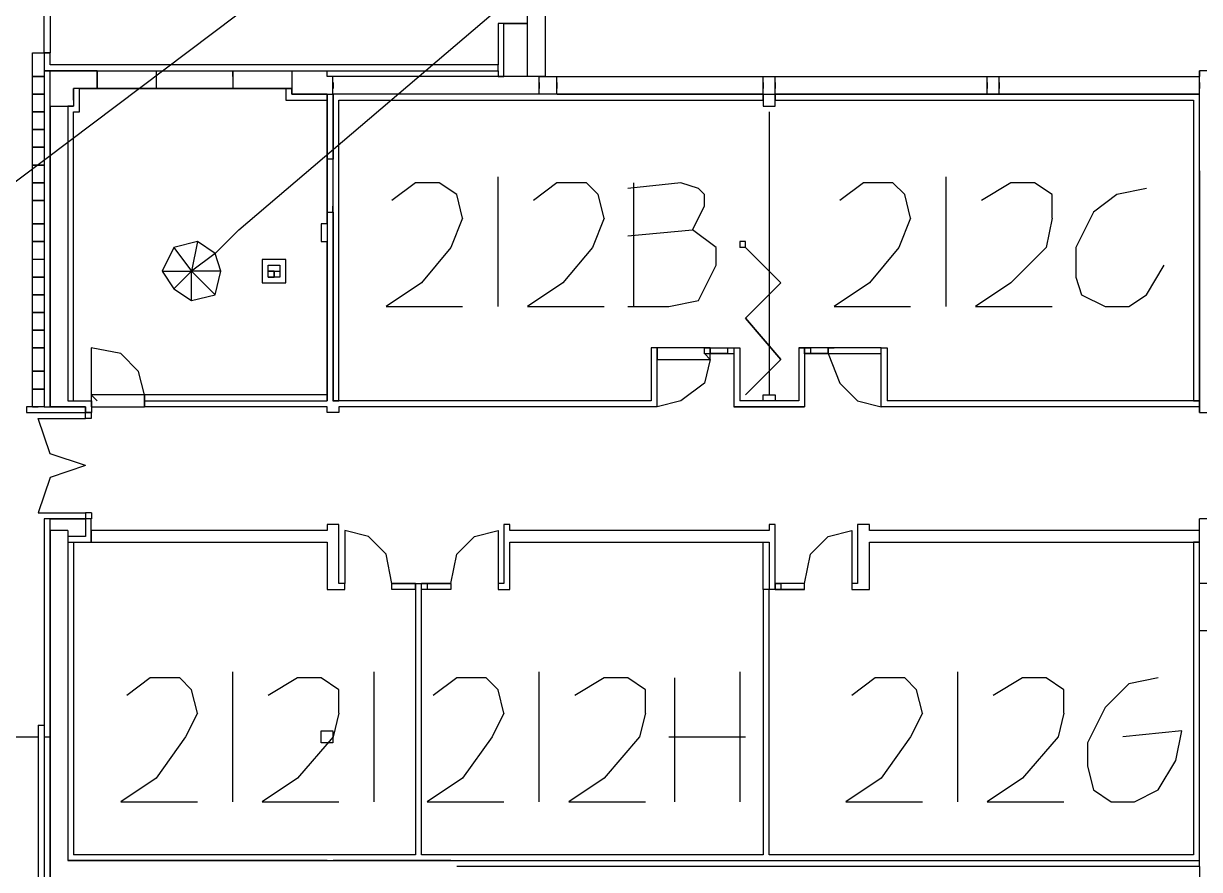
# Model space of a CAD drawing. Extents: x 0 to 132, y 0 to 63.
# Drawn here: x 111.41 to 124.08, y 38.74 to 47.85 of the extents above; entities that cross this region are included whole.
import ezdxf

# ---------------------------------------------------------------- set-up
doc = ezdxf.new("R2010")
doc.units = 0

msp = doc.modelspace()

# ---------------------------------------------------------------- linework, layer by layer
at = {"layer": 'Layer 1'}
for p, q in [((109.537309, 44.799479), (117.792299, 51.022471)), ((111.632751, 47.530082), (111.632751, 50.324078)), ((111.696251, 50.324078), (111.696251, 47.530082)), ((113.728515, 45.624952), (117.602011, 48.926948)), ((116.840009, 47.276082), (116.840009, 48.418816)), ((117.030509, 48.418816), (117.030509, 47.276082)), ((116.52238, 47.847555), (116.52238, 47.402791)), ((116.839932, 47.847528), (116.522433, 47.847528)), ((116.58588, 47.402791), (116.58588, 47.847555)), ((116.585932, 47.847528), (116.839932, 47.847528)), ((111.506021, 47.530082), (111.632756, 47.530082)), ((111.506021, 47.276082), (111.506021, 47.530082)), ((111.696251, 47.530082), (111.632751, 47.530082)), ((111.632754, 47.529976), (111.632754, 47.529976)), ((111.632756, 47.530082), (111.632756, 47.276082)), ((111.696333, 47.52987), (111.632833, 47.52987)), ((111.632833, 47.52987), (111.632833, 47.40287)), ((111.696333, 47.40287), (111.696333, 47.52987)), ((111.632751, 47.40287), (111.632751, 47.339635)), ((114.680829, 47.402791), (111.696333, 47.402791)), ((116.522377, 47.40287), (114.680879, 47.40287)), ((116.522485, 47.339555), (116.522485, 47.402791)), ((116.58588, 47.276003), (116.58588, 47.402738)), ((111.632756, 47.276082), (111.506021, 47.276082)), ((111.506021, 47.276082), (111.632756, 47.276082)), ((111.506021, 47.085582), (111.506021, 47.276082)), ((111.632751, 47.339555), (111.696256, 47.339555)), ((111.632756, 47.276082), (111.632756, 47.085582)), ((111.696333, 47.339555), (111.632833, 47.339555)), ((111.632833, 47.339555), (111.632833, 43.719795)), ((111.696201, 46.958477), (111.696201, 47.339476)), ((111.696333, 43.719875), (111.696333, 47.339635)), ((111.696333, 47.339555), (114.680829, 47.339555)), ((112.204173, 47.339555), (111.696439, 47.339555)), ((112.204173, 47.339555), (112.839437, 47.339555)), ((112.204306, 47.14887), (112.204306, 47.339635)), ((112.204306, 47.339635), (112.204306, 47.27587)), ((112.204306, 47.339582), (112.204306, 47.148818)), ((112.839278, 47.339502), (112.839278, 47.148738)), ((112.839411, 47.339555), (112.839411, 47.276055)), ((112.839437, 47.339555), (113.664936, 47.339555)), ((113.66491, 47.276055), (113.66491, 47.339555)), ((113.664936, 47.339555), (114.299671, 47.339555)), ((113.665042, 47.339555), (113.665042, 47.148791)), ((113.665042, 47.339502), (113.665042, 47.148738)), ((114.299671, 47.339555), (114.680935, 47.339555)), ((114.299777, 47.339555), (114.299777, 47.085556)), ((114.299777, 47.339502), (114.299777, 47.148738)), ((114.299803, 47.339582), (114.299803, 47.085582)), ((114.299909, 47.339555), (114.299909, 47.276055)), ((114.680776, 47.276055), (114.680776, 47.339555)), ((116.9668, 47.276003), (114.6808, 47.276003)), ((114.680879, 47.339555), (116.522377, 47.339555)), ((114.680882, 47.276003), (114.680882, 47.339502)), ((114.744459, 47.085556), (114.744459, 47.276056)), ((116.52238, 47.339555), (116.52238, 47.276055)), ((116.52238, 47.276003), (116.58588, 47.276003)), ((117.030509, 47.276082), (116.840009, 47.276082)), ((116.9668, 47.276082), (124.078791, 47.276082)), ((116.966906, 47.085556), (116.966906, 47.276055)), ((117.157405, 47.085556), (117.157405, 47.276055)), ((119.379903, 47.085556), (119.379903, 47.276055)), ((119.506902, 47.085556), (119.506902, 47.276055)), ((121.792899, 47.085556), (121.792899, 47.276055)), ((121.919899, 47.085556), (121.919899, 47.276055)), ((124.078711, 47.339423), (124.078711, 47.275923)), ((124.078764, 47.085556), (124.078764, 47.339555)), ((124.078764, 47.339555), (124.078764, 47.276055)), ((126.999787, 47.339582), (124.078791, 47.339582)), ((114.299777, 47.14887), (111.95028, 47.14887)), ((111.950306, 47.14887), (111.950306, 46.958371)), ((111.950306, 47.022003), (111.950306, 47.148738)), ((111.950306, 47.148738), (111.950306, 46.958503)), ((112.204173, 47.148791), (111.950438, 47.148791)), ((112.01378, 47.14887), (114.236541, 47.14887)), ((112.013806, 46.894871), (112.013806, 47.14887)), ((112.204173, 47.148791), (112.839437, 47.148791)), ((112.839437, 47.148791), (113.664936, 47.148791)), ((113.664936, 47.148791), (114.299671, 47.148791)), ((114.236568, 47.14887), (114.236568, 47.022135)), ((114.299803, 47.085635), (114.299803, 47.14887)), ((114.744488, 47.212423), (114.744488, 47.148923)), ((116.96672, 47.212423), (116.96672, 47.148923)), ((117.157485, 47.212423), (117.157485, 47.148923)), ((119.379717, 47.212423), (119.379717, 47.148923)), ((119.506982, 47.212423), (119.506982, 47.148923)), ((121.792979, 47.212423), (121.792979, 47.148923)), ((121.919979, 47.212423), (121.919979, 47.148923)), ((124.078711, 47.212423), (124.078711, 47.148923)), ((111.632756, 47.085582), (111.506021, 47.085582)), ((111.506021, 47.085582), (111.632756, 47.085582)), ((111.506021, 46.894818), (111.506021, 47.085582)), ((111.632756, 47.085582), (111.632756, 46.894818)), ((114.236568, 47.022135), (114.680803, 47.022135)), ((114.299671, 47.085556), (114.744435, 47.085556)), ((114.680803, 47.085635), (114.299803, 47.085635)), ((114.680829, 47.085635), (114.680829, 46.386871)), ((114.680882, 45.688505), (114.680882, 47.085503)), ((114.680882, 47.022003), (114.680882, 45.688505)), ((119.379823, 47.085503), (114.744329, 47.085503)), ((114.744459, 47.085556), (114.744459, 46.386791)), ((116.9668, 47.085556), (114.744567, 47.085556)), ((114.744594, 47.085635), (114.744594, 46.386871)), ((114.807747, 45.815372), (114.807747, 47.022135)), ((114.807747, 47.022003), (119.379738, 47.022003)), ((116.268377, 47.022003), (116.331883, 47.022003)), ((117.157432, 47.085556), (116.966667, 47.085556)), ((117.157591, 47.085556), (124.078817, 47.085556)), ((119.37982, 47.085556), (119.37982, 46.958556)), ((119.379823, 47.022003), (119.379823, 47.085503)), ((119.37985, 47.085556), (119.506849, 47.085556)), ((119.506823, 46.95845), (119.506823, 47.08545)), ((124.078764, 47.085556), (119.507035, 47.085556)), ((119.507035, 47.085556), (119.507035, 47.022056)), ((119.507035, 47.022056), (124.015529, 47.022056)), ((124.01545, 47.022003), (124.01545, 43.783507)), ((124.078685, 43.783507), (124.078685, 47.085503)), ((124.078738, 43.656295), (124.078738, 47.085556)), ((111.506021, 46.895082), (111.632756, 46.895082)), ((111.506021, 46.704582), (111.506021, 46.895082)), ((111.632756, 46.894818), (111.506021, 46.894818)), ((111.632756, 46.895082), (111.632756, 46.704582)), ((111.696227, 46.958371), (111.696227, 43.719875)), ((111.696306, 46.958318), (111.950306, 46.958318)), ((111.887018, 46.95845), (111.887018, 43.783454)), ((111.950306, 46.958371), (111.887071, 46.958371)), ((111.887097, 46.958371), (111.887097, 43.783375)), ((111.950253, 43.783454), (111.950253, 46.89495)), ((111.950306, 46.894871), (112.013806, 46.894871)), ((119.379823, 46.95845), (119.506823, 46.95845)), ((119.44327, 46.894977), (119.44327, 43.84698)), ((111.506021, 46.704583), (111.632756, 46.704583)), ((111.506021, 46.514083), (111.506021, 46.704583)), ((111.632756, 46.704582), (111.506021, 46.704582)), ((111.632756, 46.704583), (111.632756, 46.514083)), ((111.632756, 46.514083), (111.506021, 46.514083)), ((111.506021, 46.514083), (111.632756, 46.514083)), ((111.506021, 46.323319), (111.506021, 46.514083)), ((111.632756, 46.514083), (111.632756, 46.323319)), ((114.744461, 46.386898), (114.680961, 46.386898)), ((114.680961, 46.386898), (114.680961, 45.815399)), ((114.744382, 46.386951), (114.744382, 45.815451)), ((111.632756, 46.323319), (111.506021, 46.323319)), ((111.506021, 46.323318), (111.632756, 46.323318)), ((111.506021, 46.132819), (111.506021, 46.323318)), ((111.632756, 46.323318), (111.632756, 46.132819)), ((124.078764, 46.26003), (124.078764, 43.656269)), ((111.506021, 46.133083), (111.632756, 46.133083)), ((111.506021, 45.942583), (111.506021, 46.133083)), ((111.632756, 46.132819), (111.506021, 46.132819)), ((111.632756, 46.133083), (111.632756, 45.942583)), ((115.633275, 46.132925), (115.379275, 45.942425)), ((115.887275, 46.132925), (115.633275, 46.132925)), ((116.078039, 46.006057), (115.887275, 46.132792)), ((116.522377, 44.7994), (116.522377, 46.196398)), ((117.157538, 46.132925), (116.903538, 45.942425)), ((117.474773, 46.132925), (117.157538, 46.132925)), ((117.601958, 46.006057), (117.474693, 46.132792)), ((118.490957, 46.132898), (117.919457, 46.069398)), ((117.982746, 46.132925), (117.982746, 44.799426)), ((118.681456, 46.069398), (118.490957, 46.132898)), ((120.459401, 46.132925), (120.205401, 45.942425)), ((120.776901, 46.132925), (120.459401, 46.132925)), ((120.903821, 46.006057), (120.776821, 46.132792)), ((121.348424, 44.7994), (121.348424, 46.196398)), ((122.046846, 46.132925), (121.729347, 45.942425)), ((122.300846, 46.132925), (122.046846, 46.132925)), ((122.491266, 46.006057), (122.30074, 46.132792)), ((116.141274, 45.752057), (116.078039, 46.006057)), ((117.665458, 45.752057), (117.601958, 46.006057)), ((118.744956, 46.006163), (118.681456, 46.069398)), ((118.744956, 45.878898), (118.744956, 46.006163)), ((120.967321, 45.752057), (120.903821, 46.006057)), ((122.491266, 45.752057), (122.491266, 46.006057)), ((123.189977, 46.00611), (122.935977, 45.815346)), ((123.507477, 46.069345), (123.189977, 46.00611)), ((111.632756, 45.942583), (111.506021, 45.942583)), ((111.506021, 45.942583), (111.632756, 45.942583)), ((111.506021, 45.688583), (111.506021, 45.942583)), ((111.632756, 45.942583), (111.632756, 45.688583)), ((114.680882, 45.878925), (114.680882, 45.815425)), ((114.744461, 45.815478), (114.744461, 45.878978)), ((118.617956, 45.624899), (118.744956, 45.878898)), ((114.680829, 45.815372), (114.680829, 43.783375)), ((114.680882, 45.815425), (114.744382, 45.815425)), ((114.680961, 45.815399), (114.744461, 45.815399)), ((114.744459, 45.815372), (114.744459, 43.783374)), ((114.744594, 45.815372), (114.744594, 43.783375)), ((114.807697, 43.783454), (114.807697, 45.815451)), ((116.141274, 45.752057), (116.014539, 45.434558)), ((117.665458, 45.752057), (117.538458, 45.434558)), ((120.967321, 45.752057), (120.840586, 45.434558)), ((122.491266, 45.752057), (122.428031, 45.434558)), ((122.935977, 45.815346), (122.745213, 45.434611)), ((111.632756, 45.688583), (111.506021, 45.688583)), ((111.506021, 45.688583), (111.632756, 45.688583)), ((111.506021, 45.498083), (111.506021, 45.688583)), ((111.632756, 45.688583), (111.632756, 45.498083)), ((113.474516, 45.370952), (113.728515, 45.624952)), ((114.680882, 45.688505), (114.617382, 45.688505)), ((114.617382, 45.688505), (114.617382, 45.498005)), ((117.91951, 45.561425), (118.617745, 45.624925)), ((118.871956, 45.434399), (118.617956, 45.624899)), ((111.506021, 45.498085), (111.632756, 45.498085)), ((111.506021, 45.307321), (111.506021, 45.498085)), ((111.632756, 45.498083), (111.506021, 45.498083)), ((111.632756, 45.498085), (111.632756, 45.307321)), ((113.283831, 45.498058), (113.029831, 45.434558)), ((113.283751, 45.497952), (113.220252, 45.180452)), ((113.474516, 45.370952), (113.283751, 45.497952)), ((114.617382, 45.498005), (114.680882, 45.498005)), ((114.680879, 45.498057), (114.680879, 43.84706)), ((114.680882, 43.783454), (114.680882, 45.497952)), ((119.189403, 45.498005), (119.125903, 45.498005)), ((119.125903, 45.498005), (119.125903, 45.434505)), ((119.189403, 45.434505), (119.189403, 45.498005)), ((113.029831, 45.434505), (112.903096, 45.180505)), ((113.029831, 45.434558), (113.220331, 45.180558)), ((113.474569, 45.371005), (113.220304, 45.180505)), ((113.537804, 45.180505), (113.474569, 45.371005)), ((116.014539, 45.434558), (115.696775, 45.053294)), ((117.538458, 45.434558), (117.220694, 45.053294)), ((118.871956, 45.243899), (118.871956, 45.434399)), ((119.189403, 45.434505), (119.125903, 45.434505)), ((119.189403, 45.434505), (119.570138, 45.053505)), ((119.570138, 45.053505), (119.189403, 45.434505)), ((120.840586, 45.434558), (120.522822, 45.053294)), ((122.428031, 45.434558), (122.04674, 45.053294)), ((122.745213, 45.434611), (122.745213, 45.116847)), ((111.506021, 45.307585), (111.632756, 45.307585)), ((111.506021, 45.117085), (111.506021, 45.307585)), ((111.632756, 45.307321), (111.506021, 45.307321)), ((111.632756, 45.307585), (111.632756, 45.117085)), ((113.982515, 45.307267), (113.982515, 45.053267)), ((114.236515, 45.307267), (113.982515, 45.307267)), ((114.04575, 45.117032), (114.04575, 45.243767)), ((114.04575, 45.243767), (114.173015, 45.243767)), ((114.173015, 45.243767), (114.173015, 45.117032)), ((114.236515, 45.053267), (114.236515, 45.307267)), ((118.681456, 44.8629), (118.871956, 45.243899)), ((123.507477, 44.926611), (123.697976, 45.243846)), ((111.632756, 45.117085), (111.506021, 45.117085)), ((111.506021, 45.117085), (111.632756, 45.117085)), ((111.506021, 44.926585), (111.506021, 45.117085)), ((111.632756, 45.117085), (111.632756, 44.926585)), ((112.902964, 45.180505), (113.029699, 44.989741)), ((112.903096, 45.180505), (113.220331, 45.180505)), ((113.029699, 44.989741), (113.220199, 45.180505)), ((113.537751, 45.180532), (113.220252, 45.180532)), ((113.474516, 44.926453), (113.220252, 45.180452)), ((113.220331, 44.863085), (113.220331, 45.180585)), ((113.474516, 44.926532), (113.537751, 45.180532)), ((114.173015, 45.117032), (114.04575, 45.117032)), ((114.045801, 45.180505), (114.109301, 45.180505)), ((114.045801, 45.180505), (114.109301, 45.180505)), ((114.045801, 45.116952), (114.109301, 45.116952)), ((114.045801, 45.116952), (114.109301, 45.116952)), ((114.045801, 45.116952), (114.109301, 45.116952)), ((114.109356, 45.180452), (114.045856, 45.180452)), ((114.045856, 45.180452), (114.109356, 45.180452)), ((114.109356, 45.116952), (114.045856, 45.116952)), ((114.045856, 45.116952), (114.109356, 45.116952)), ((114.109356, 45.180505), (114.172854, 45.180505)), ((114.109356, 45.180505), (114.172854, 45.180505)), ((114.109356, 45.180505), (114.172854, 45.180505)), ((114.109356, 45.116952), (114.109356, 45.180452)), ((114.109356, 45.180452), (114.109356, 45.116952)), ((122.745213, 45.116847), (122.808687, 44.926611)), ((113.029831, 44.98982), (113.220331, 44.863085)), ((113.982515, 45.053267), (114.236515, 45.053267)), ((115.696775, 45.053294), (115.31604, 44.799294)), ((117.220694, 45.053294), (116.839959, 44.799294)), ((119.189403, 44.672532), (119.570138, 45.053267)), ((119.570138, 45.053267), (119.189403, 44.672532)), ((120.522822, 45.053294), (120.141822, 44.799294)), ((122.04674, 45.053294), (121.666032, 44.799294)), ((111.506021, 44.926585), (111.632756, 44.926585)), ((111.506021, 44.735821), (111.506021, 44.926585)), ((111.632756, 44.926585), (111.506021, 44.926585)), ((111.632756, 44.926585), (111.632756, 44.735821)), ((113.220252, 44.862953), (113.474516, 44.926453)), ((118.363957, 44.7994), (118.681456, 44.8629)), ((122.808687, 44.926611), (123.062713, 44.799347)), ((123.316712, 44.799347), (123.507477, 44.926611)), ((111.632756, 44.735821), (111.506021, 44.735821)), ((111.506021, 44.73582), (111.632756, 44.73582)), ((111.506021, 44.545321), (111.506021, 44.73582)), ((111.632756, 44.73582), (111.632756, 44.545321)), ((115.31604, 44.799294), (116.141274, 44.799294)), ((116.839959, 44.799294), (117.665458, 44.799294)), ((117.919457, 44.7994), (118.363957, 44.7994)), ((120.141822, 44.799294), (120.967321, 44.799294)), ((121.666032, 44.799294), (122.491266, 44.799294)), ((123.062713, 44.799347), (123.316712, 44.799347)), ((119.189403, 44.672532), (119.570138, 44.227768)), ((119.570138, 44.227768), (119.189403, 44.672532)), ((111.506021, 44.545585), (111.632756, 44.545585)), ((111.506021, 44.355085), (111.506021, 44.545585)), ((111.632756, 44.545321), (111.506021, 44.545321)), ((111.632756, 44.545585), (111.632756, 44.355085)), ((111.632756, 44.355085), (111.506021, 44.355085)), ((111.506021, 44.355085), (111.632756, 44.355085)), ((111.506021, 44.101085), (111.506021, 44.355085)), ((111.632756, 44.355085), (111.632756, 44.101085)), ((112.458279, 44.291506), (112.141044, 44.355006)), ((112.141044, 44.355006), (112.141044, 43.847007)), ((118.23701, 44.354874), (118.17351, 44.354874)), ((118.173563, 44.35498), (118.173563, 43.783481)), ((118.23701, 43.719875), (118.23701, 44.354874)), ((118.237015, 44.291428), (118.237015, 44.354927)), ((118.237063, 44.354874), (118.237063, 44.291374)), ((118.237063, 44.291374), (118.237063, 44.354874)), ((118.237063, 44.354874), (118.237063, 44.227874)), ((118.808297, 44.354874), (118.237063, 44.354874)), ((118.745009, 44.35482), (118.808244, 44.35482)), ((118.745009, 44.29132), (118.745009, 44.35482)), ((118.808244, 44.35482), (118.808244, 44.29132)), ((118.808297, 44.35498), (119.062297, 44.35498)), ((118.808297, 44.227874), (118.808297, 44.354874)), ((118.999006, 44.35482), (119.062242, 44.35482)), ((118.999006, 44.29132), (118.999006, 44.35482)), ((119.062242, 44.35482), (119.062242, 44.29132)), ((119.062271, 44.35498), (119.062271, 43.719981)), ((119.062297, 44.35498), (119.125797, 44.35498)), ((119.125797, 44.35498), (119.125797, 43.783481)), ((120.078486, 44.35498), (119.760981, 44.35498)), ((119.761061, 44.35498), (119.761061, 43.783481)), ((119.761061, 44.35498), (119.824561, 44.35498)), ((119.824513, 44.35498), (119.824513, 43.71998)), ((119.824513, 44.35482), (119.887748, 44.35482)), ((119.824513, 44.29132), (119.824513, 44.35482)), ((119.824561, 44.35498), (119.824561, 43.719981)), ((119.887748, 44.35482), (119.887748, 44.29132)), ((120.078481, 44.291427), (120.078481, 44.354927)), ((120.078534, 44.354927), (120.078534, 44.291427)), ((120.649769, 44.354927), (120.078534, 44.354927)), ((120.078534, 44.354927), (120.141769, 44.354927)), ((120.141769, 44.354927), (120.078534, 44.354927)), ((120.649716, 44.291427), (120.649716, 44.354927)), ((120.649769, 44.291427), (120.649769, 44.354927)), ((120.649769, 43.719875), (120.649769, 44.354874)), ((120.649769, 44.354874), (120.713269, 44.354874)), ((120.713242, 44.354874), (120.713242, 43.783375)), ((112.649043, 44.101007), (112.458279, 44.291506)), ((118.237063, 44.227874), (118.808297, 44.227874)), ((118.237063, 43.719875), (118.237063, 44.227874)), ((118.808244, 44.29132), (118.745009, 44.29132)), ((118.808297, 44.227874), (118.745062, 44.291374)), ((118.745062, 44.291374), (118.808297, 44.227874)), ((118.808297, 44.227874), (118.745062, 43.973874)), ((118.998982, 44.291427), (118.808218, 44.291427)), ((118.808218, 44.291427), (119.062218, 44.291427)), ((119.062242, 44.29132), (118.999006, 44.29132)), ((119.189403, 43.847007), (119.570138, 44.227742)), ((119.570138, 44.227742), (119.189403, 43.847007)), ((119.887748, 44.29132), (119.824513, 44.29132)), ((120.07856, 44.291427), (119.824561, 44.291427)), ((119.887796, 44.291427), (120.07856, 44.291427)), ((120.078481, 44.291427), (120.205216, 43.973927)), ((120.078534, 44.291427), (120.649769, 44.291427)), ((120.649716, 43.719928), (120.649716, 44.291427)), ((111.632756, 44.101085), (111.506021, 44.101085)), ((111.506021, 44.101085), (111.632756, 44.101085)), ((111.506021, 43.910585), (111.506021, 44.101085)), ((111.632756, 44.101085), (111.632756, 43.910585)), ((112.712279, 43.847007), (112.649043, 44.101007)), ((118.745062, 43.973874), (118.491062, 43.783375)), ((120.205216, 43.973927), (120.39569, 43.783428)), ((111.506021, 43.910587), (111.632756, 43.910587)), ((111.506021, 43.719823), (111.506021, 43.910587)), ((111.632756, 43.910585), (111.506021, 43.910585)), ((111.632756, 43.910587), (111.632756, 43.719823)), ((112.141044, 43.846875), (112.204279, 43.783375)), ((112.204279, 43.783375), (112.141044, 43.846875)), ((112.141044, 43.846875), (112.141044, 43.719875)), ((112.712279, 43.846875), (112.141044, 43.846875)), ((112.712279, 43.719875), (112.712279, 43.846875)), ((114.680882, 43.847007), (112.712384, 43.847007)), ((112.712384, 43.847007), (112.712384, 43.783507)), ((119.189403, 43.847007), (119.189403, 43.847007)), ((119.379738, 43.846821), (119.506738, 43.846821)), ((119.379738, 43.783322), (119.379738, 43.846821)), ((119.443376, 43.847007), (119.443376, 43.847007)), ((119.506738, 43.846821), (119.506738, 43.783322)), ((111.632754, 43.719875), (111.442254, 43.719875)), ((111.442254, 43.719875), (111.442254, 43.656375)), ((111.505886, 43.719875), (111.569386, 43.719875)), ((111.632756, 43.719823), (111.506021, 43.719823)), ((111.63278, 43.719822), (111.69628, 43.719822)), ((111.696333, 43.719875), (112.077332, 43.719875)), ((112.077438, 43.719822), (111.696439, 43.719822)), ((111.887018, 43.783454), (111.950253, 43.783454)), ((111.887097, 43.783375), (112.141097, 43.783375)), ((112.077332, 43.719875), (112.077332, 43.656375)), ((112.077438, 43.656322), (112.077438, 43.719822)), ((112.141044, 43.719875), (112.712279, 43.719875)), ((112.141097, 43.783375), (112.141097, 43.656375)), ((112.712279, 43.783454), (112.712279, 43.719954)), ((112.712279, 43.719875), (112.712279, 43.783375)), ((112.712279, 43.783375), (112.712279, 43.719875)), ((112.712332, 43.719875), (112.712332, 43.783375)), ((112.712332, 43.783375), (114.680829, 43.783375)), ((112.712384, 43.783507), (114.680882, 43.783507)), ((114.680882, 43.719822), (112.712384, 43.719822)), ((114.680882, 43.656322), (114.680882, 43.719822)), ((114.744461, 43.783454), (114.807697, 43.783454)), ((118.173563, 43.783481), (114.744567, 43.783481)), ((114.807776, 43.719981), (114.807776, 43.656216)), ((118.237063, 43.719981), (114.807802, 43.719981)), ((118.491062, 43.783375), (118.237063, 43.719875)), ((119.062244, 43.719875), (119.824508, 43.719875)), ((119.824561, 43.719981), (119.062297, 43.719981)), ((119.761061, 43.783481), (119.125797, 43.783481)), ((119.506738, 43.783322), (119.379738, 43.783322)), ((120.39569, 43.783428), (120.649716, 43.719928)), ((124.078791, 43.719981), (120.649795, 43.719981)), ((124.078791, 43.783481), (120.713295, 43.783481)), ((124.01545, 43.783507), (124.078685, 43.783507)), ((111.442254, 43.656375), (111.696253, 43.656375)), ((111.696439, 43.21177), (111.569439, 43.593034)), ((111.569439, 43.593034), (112.077438, 43.593034)), ((111.696335, 43.656321), (112.077335, 43.656321)), ((112.141097, 43.656375), (112.077332, 43.656375)), ((112.077515, 43.656321), (112.141015, 43.656321)), ((112.077515, 43.593086), (112.077515, 43.656321)), ((112.141015, 43.593086), (112.077515, 43.593086)), ((112.141015, 43.656321), (112.141015, 43.593086)), ((114.807776, 43.656454), (114.680776, 43.656454)), ((124.078764, 43.656269), (124.269502, 43.656269)), ((112.077438, 43.085034), (111.696439, 43.21177)), ((112.077438, 43.085034), (111.696439, 42.958034)), ((111.696439, 42.958034), (111.569439, 42.577035)), ((111.569439, 42.577035), (112.077438, 42.577035)), ((112.141097, 42.577141), (112.077332, 42.577141)), ((112.077332, 42.577141), (112.077332, 42.513376)), ((112.141097, 42.577141), (112.141097, 42.513376)), ((112.14107, 42.513561), (111.632806, 42.513561)), ((111.632833, 42.513376), (111.632833, 38.639881)), ((111.696306, 42.513561), (112.07757, 42.513561)), ((111.696333, 38.639881), (111.696333, 42.513376)), ((112.077465, 42.513482), (112.077465, 42.322982)), ((112.140965, 42.259482), (112.140965, 42.513482)), ((114.80775, 42.449929), (114.681014, 42.449929)), ((114.681014, 42.449929), (114.681014, 42.386429)), ((114.80775, 42.386376), (114.80775, 42.449876)), ((116.649512, 42.449876), (116.586012, 42.449876)), ((116.586012, 42.449876), (116.586012, 42.386376)), ((116.649512, 42.386376), (116.649512, 42.449876)), ((119.506955, 42.449929), (119.443455, 42.449929)), ((119.443455, 42.449929), (119.443455, 42.386429)), ((119.506955, 42.386376), (119.506955, 42.449876)), ((120.522901, 42.449929), (120.395901, 42.449929)), ((120.395901, 42.449929), (120.395901, 42.386429)), ((120.522901, 42.386376), (120.522901, 42.449876)), ((124.078711, 41.814877), (124.078711, 42.513641)), ((124.269476, 42.513641), (124.078711, 42.513641)), ((111.886965, 42.386482), (111.696201, 42.386482)), ((111.696335, 42.386376), (111.696335, 38.63988)), ((112.077438, 42.323062), (111.886938, 42.323062)), ((111.886938, 42.323062), (111.886938, 42.259562)), ((111.887097, 42.386376), (111.887097, 38.830646)), ((114.680879, 42.386376), (112.140883, 42.386376)), ((112.140991, 42.386376), (112.140991, 42.259641)), ((114.80775, 41.814877), (114.80775, 42.386376)), ((115.125302, 42.323088), (114.871302, 42.386324)), ((114.871302, 42.386324), (114.871302, 41.814824)), ((115.316066, 42.132324), (115.125302, 42.323088)), ((116.077907, 42.132324), (116.268406, 42.323088)), ((116.268406, 42.323088), (116.522406, 42.386324)), ((116.522406, 42.386324), (116.522406, 41.814824)), ((116.586012, 42.386271), (116.586012, 41.814771)), ((119.443508, 42.386376), (116.649512, 42.386376)), ((119.506955, 41.814877), (119.506955, 42.386376)), ((119.887743, 42.132324), (120.078507, 42.323088)), ((120.078507, 42.323088), (120.332507, 42.386324)), ((120.332507, 42.386324), (120.332507, 41.814824)), ((120.395901, 42.386376), (120.395901, 41.814877)), ((124.078632, 42.386244), (120.522901, 42.386244)), ((124.078632, 42.259509), (124.078632, 42.386244)), ((111.887018, 42.259509), (111.950253, 42.259509)), ((111.887018, 42.259509), (111.887018, 38.830513)), ((111.950253, 42.259509), (111.950253, 38.893749)), ((111.950306, 42.259509), (112.14107, 42.259509)), ((112.140991, 42.259641), (114.680988, 42.259641)), ((114.681014, 42.259641), (114.681014, 41.751642)), ((116.649512, 42.259641), (119.443508, 42.259641)), ((116.649512, 41.751536), (116.649512, 42.259535)), ((119.379738, 42.259588), (119.443238, 42.259588)), ((119.379738, 41.751588), (119.379738, 42.259588)), ((119.443238, 42.259588), (119.443238, 41.751588)), ((119.443455, 42.259641), (119.443455, 41.751642)), ((120.522901, 41.751642), (120.522901, 42.259641)), ((120.522901, 42.259509), (124.078632, 42.259509)), ((124.078764, 42.259509), (124.015529, 42.259509)), ((124.015529, 42.259509), (124.015529, 38.893749)), ((124.078762, 38.830513), (124.078762, 42.259509)), ((115.379302, 41.814824), (115.316066, 42.132324)), ((116.014407, 41.814824), (116.077907, 42.132324)), ((119.824508, 41.814824), (119.887743, 42.132324)), ((114.871329, 41.814771), (114.807829, 41.814771)), ((114.871329, 41.751536), (114.871329, 41.814771)), ((115.379246, 41.814824), (115.633246, 41.814824)), ((115.379246, 41.751588), (115.379246, 41.814824)), ((115.633299, 41.814824), (115.379302, 41.814824)), ((115.633301, 41.814824), (115.379302, 41.814824)), ((115.633246, 41.814824), (115.633246, 41.751588)), ((115.633301, 41.751536), (115.633301, 41.814771)), ((115.633301, 41.814771), (115.696801, 41.814771)), ((115.696748, 41.814824), (116.014248, 41.814824)), ((115.696748, 41.751588), (115.696748, 41.814824)), ((115.696748, 41.814824), (115.760248, 41.814824)), ((115.696748, 41.751588), (115.696748, 41.814824)), ((115.696854, 41.751537), (115.696854, 41.814771)), ((116.014407, 41.814824), (115.696907, 41.814824)), ((115.760248, 41.814824), (115.760248, 41.751588)), ((116.014404, 41.814824), (115.760407, 41.814824)), ((116.014248, 41.814824), (116.014248, 41.751588)), ((116.585932, 41.814824), (116.522433, 41.814824)), ((116.522433, 41.814824), (116.522433, 41.751589)), ((119.506955, 41.814824), (119.506955, 41.751589)), ((119.507008, 41.814824), (119.570244, 41.814824)), ((119.507008, 41.751588), (119.507008, 41.814824)), ((119.824508, 41.814824), (119.507008, 41.814824)), ((119.824508, 41.814771), (119.507008, 41.814771)), ((119.824513, 41.814824), (119.570241, 41.814824)), ((119.570244, 41.814824), (119.570244, 41.751588)), ((119.824508, 41.751536), (119.824508, 41.814771)), ((120.395795, 41.814824), (120.33256, 41.814824)), ((120.33256, 41.814824), (120.33256, 41.751589)), ((124.269476, 41.814877), (124.078711, 41.814877)), ((114.680879, 41.751537), (114.871382, 41.751537)), ((115.633246, 41.751588), (115.379246, 41.751588)), ((115.633301, 41.751589), (115.379302, 41.751589)), ((115.379302, 41.751536), (115.379302, 41.751536)), ((115.633301, 41.751536), (115.633301, 38.893775)), ((115.633301, 41.751536), (115.633301, 41.751536)), ((116.014248, 41.751588), (115.696748, 41.751588)), ((115.760248, 41.751588), (115.696748, 41.751588)), ((115.696801, 38.893775), (115.696801, 41.751536)), ((116.014407, 41.751589), (115.696907, 41.751589)), ((116.014407, 41.751536), (116.014407, 41.751536)), ((116.522433, 41.751589), (116.649432, 41.751589)), ((119.443238, 41.751588), (119.379738, 41.751588)), ((119.443376, 41.751536), (119.379876, 41.751536)), ((119.379876, 41.751536), (119.379876, 38.893775)), ((119.443373, 38.893827), (119.443373, 41.751589)), ((119.506955, 41.751589), (119.443455, 41.751589)), ((119.506953, 41.751537), (119.824455, 41.751537)), ((119.824508, 41.751589), (119.507008, 41.751589)), ((119.570244, 41.751588), (119.507008, 41.751588)), ((119.824508, 41.751536), (119.824508, 41.751536)), ((120.33256, 41.751589), (120.522795, 41.751589)), ((124.078711, 38.766881), (124.078711, 41.306878)), ((124.269476, 41.306878), (124.078711, 41.306878)), ((124.078764, 40.862458), (124.078764, 40.925958)), ((112.775884, 40.798878), (112.521885, 40.608379)), ((113.093384, 40.798878), (112.775884, 40.798878)), ((113.220331, 40.672011), (113.093331, 40.798746)), ((113.664939, 39.46538), (113.664939, 40.862378)), ((114.363329, 40.798878), (114.04583, 40.608379)), ((114.617329, 40.798878), (114.363329, 40.798878)), ((114.80775, 40.672011), (114.61725, 40.798746)), ((115.188884, 39.46538), (115.188884, 40.862378)), ((116.078013, 40.798878), (115.824013, 40.608379)), ((116.395248, 40.798878), (116.078013, 40.798878)), ((116.522433, 40.672011), (116.395168, 40.798746)), ((116.9668, 39.46538), (116.9668, 40.862378)), ((117.665458, 40.798878), (117.347958, 40.608379)), ((117.919457, 40.798878), (117.665458, 40.798878)), ((118.109878, 40.672011), (117.919378, 40.798746)), ((118.42743, 39.46538), (118.42743, 40.798878)), ((119.125929, 40.862378), (119.125929, 39.46538)), ((120.586507, 40.798878), (120.332507, 40.608379)), ((120.903768, 40.798878), (120.586507, 40.798878)), ((121.030927, 40.672011), (120.903689, 40.798746)), ((121.475297, 39.46538), (121.475297, 40.862378)), ((122.173952, 40.798878), (121.856452, 40.608379)), ((122.427952, 40.798878), (122.173952, 40.798878)), ((122.618372, 40.672011), (122.427872, 40.798746)), ((123.634344, 40.798878), (123.316845, 40.735643)), ((113.283831, 40.418011), (113.220331, 40.672011)), ((114.80775, 40.418011), (114.80775, 40.672011)), ((116.585932, 40.418011), (116.522433, 40.672011)), ((118.109878, 40.418011), (118.109878, 40.672011)), ((121.094453, 40.418011), (121.030927, 40.672011)), ((122.618372, 40.418011), (122.618372, 40.672011)), ((123.316845, 40.735643), (123.062845, 40.481379)), ((113.283831, 40.418011), (113.157096, 40.164012)), ((114.80775, 40.418011), (114.744514, 40.164012)), ((116.585932, 40.418011), (116.458933, 40.164012)), ((118.109878, 40.418011), (118.046378, 40.164012)), ((121.094453, 40.418011), (120.967427, 40.164012)), ((122.618372, 40.418011), (122.554846, 40.164012)), ((123.062845, 40.481379), (122.872345, 40.100379)), ((111.569463, 40.290906), (111.632701, 40.290906)), ((111.569465, 40.290906), (111.569465, 37.433409)), ((111.632751, 40.290906), (111.632751, 37.49691)), ((109.918388, 40.164038), (111.569386, 40.164038)), ((111.632674, 40.163985), (111.696439, 40.163985)), ((111.632833, 40.164038), (111.696333, 40.164038)), ((113.157096, 40.164012), (112.839331, 39.719248)), ((114.744514, 40.164012), (114.36325, 39.719248)), ((114.617244, 40.227326), (114.744244, 40.227326)), ((114.617244, 40.10059), (114.617244, 40.227326)), ((114.744244, 40.227326), (114.744244, 40.10059)), ((116.458933, 40.164012), (116.141168, 39.719248)), ((118.046378, 40.164012), (117.665378, 39.719248)), ((118.36393, 40.164144), (119.189429, 40.164144)), ((120.967427, 40.164012), (120.649663, 39.719248)), ((122.554846, 40.164012), (122.173846, 39.719248)), ((123.888344, 40.227379), (123.253609, 40.164144)), ((123.824844, 39.910144), (123.888344, 40.227379)), ((114.744244, 40.10059), (114.617244, 40.10059)), ((122.872345, 40.100379), (122.872345, 39.84638)), ((123.634344, 39.59238), (123.824844, 39.910144)), ((122.872345, 39.84638), (122.935845, 39.59238)), ((112.839331, 39.719248), (112.458332, 39.465248)), ((114.36325, 39.719248), (113.982515, 39.465248)), ((116.141168, 39.719248), (115.760434, 39.465248)), ((117.665378, 39.719248), (117.284379, 39.465248)), ((120.649663, 39.719248), (120.268954, 39.465248)), ((122.173846, 39.719248), (121.792847, 39.465248)), ((122.935845, 39.59238), (123.126318, 39.46538)), ((123.380345, 39.46538), (123.634344, 39.59238)), ((112.458332, 39.465248), (113.283831, 39.465248)), ((113.982515, 39.465248), (114.80775, 39.465248)), ((115.760434, 39.465248), (116.585932, 39.465248)), ((117.284379, 39.465248), (118.109878, 39.465248)), ((120.268954, 39.465248), (121.094453, 39.465248)), ((121.792847, 39.465248), (122.618372, 39.465248)), ((123.126318, 39.46538), (123.380345, 39.46538)), ((115.633301, 38.893828), (111.950306, 38.893828)), ((119.379744, 38.893749), (115.696748, 38.893749)), ((124.015503, 38.893749), (119.443508, 38.893749)), ((111.887071, 38.830593), (115.696801, 38.830593)), ((114.680829, 38.830593), (111.887097, 38.830593)), ((116.014327, 38.830646), (114.744594, 38.830646)), ((115.696748, 38.830513), (119.443508, 38.830513)), ((124.078817, 38.766881), (116.078092, 38.766881)), ((119.443508, 38.830513), (124.078738, 38.830513)), ((124.078764, 38.76696), (124.078764, 38.449461))]:
    msp.add_line(p, q, dxfattribs=at)

doc.saveas('drawing.dxf')
